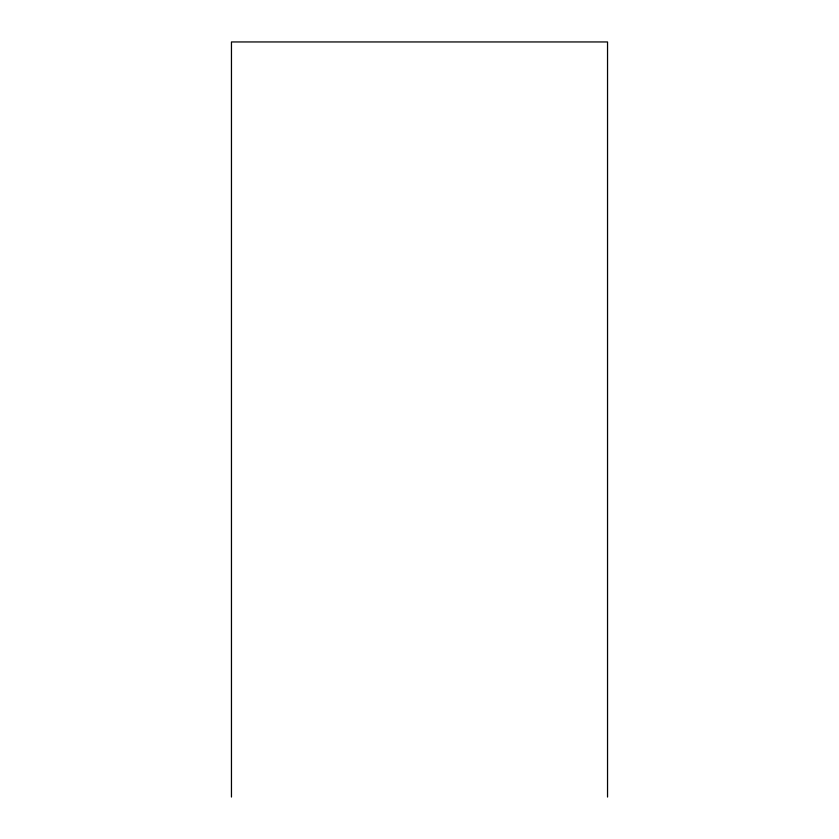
<?xml version="1.0" encoding="UTF-8"?>
<svg xmlns="http://www.w3.org/2000/svg" width="839" height="839" viewBox="0 0 839 839"><rect width="100%" height="100%" fill="white"/><g stroke="black" fill="none" stroke-linecap="round" stroke-linejoin="round"><path stroke-width="1.26" d="M607.541 797.05L607.541 41.95L231.459 41.95L231.459 797.05"/></g></svg>
